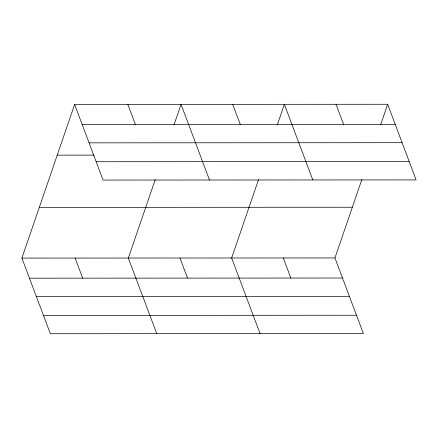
<?xml version="1.0" encoding="UTF-8"?>
<svg xmlns="http://www.w3.org/2000/svg" width="438" height="438" viewBox="0 0 438 438"><rect width="100%" height="100%" fill="white"/><g stroke="black" fill="none" stroke-linecap="round" stroke-linejoin="round"><path stroke-width="0.66" d="M361.859 179.492L334.944 257.938L363.376 333.575L50.332 333.734L21.9 258.091L74.624 104.425L387.668 104.266L416.1 179.909L103.056 180.062L74.624 104.425M155.249 179.591L128.334 258.042L156.766 333.679M174.012 124.912L181.058 104.37L209.49 180.007M258.557 179.542L231.642 257.987L260.068 333.63M277.314 124.863L284.366 104.321L312.798 179.958M380.622 124.808L387.668 104.266M82.18 124.518L395.224 124.359M89.067 142.848L402.111 142.689M57.225 155.134L94.071 155.118M96.168 161.731L409.212 161.578M39.3 207.382L352.344 207.229M21.9 258.091L334.944 257.938M29.45 278.185L342.494 278.031M36.343 296.515L349.387 296.362M43.439 315.404L356.483 315.245M336.017 104.293L343.567 124.387M232.715 104.343L240.265 124.436M283.293 257.966L290.843 278.059M127.841 104.397L135.397 124.491M179.985 258.015L187.541 278.108M75.117 258.064L82.672 278.157"/></g></svg>
